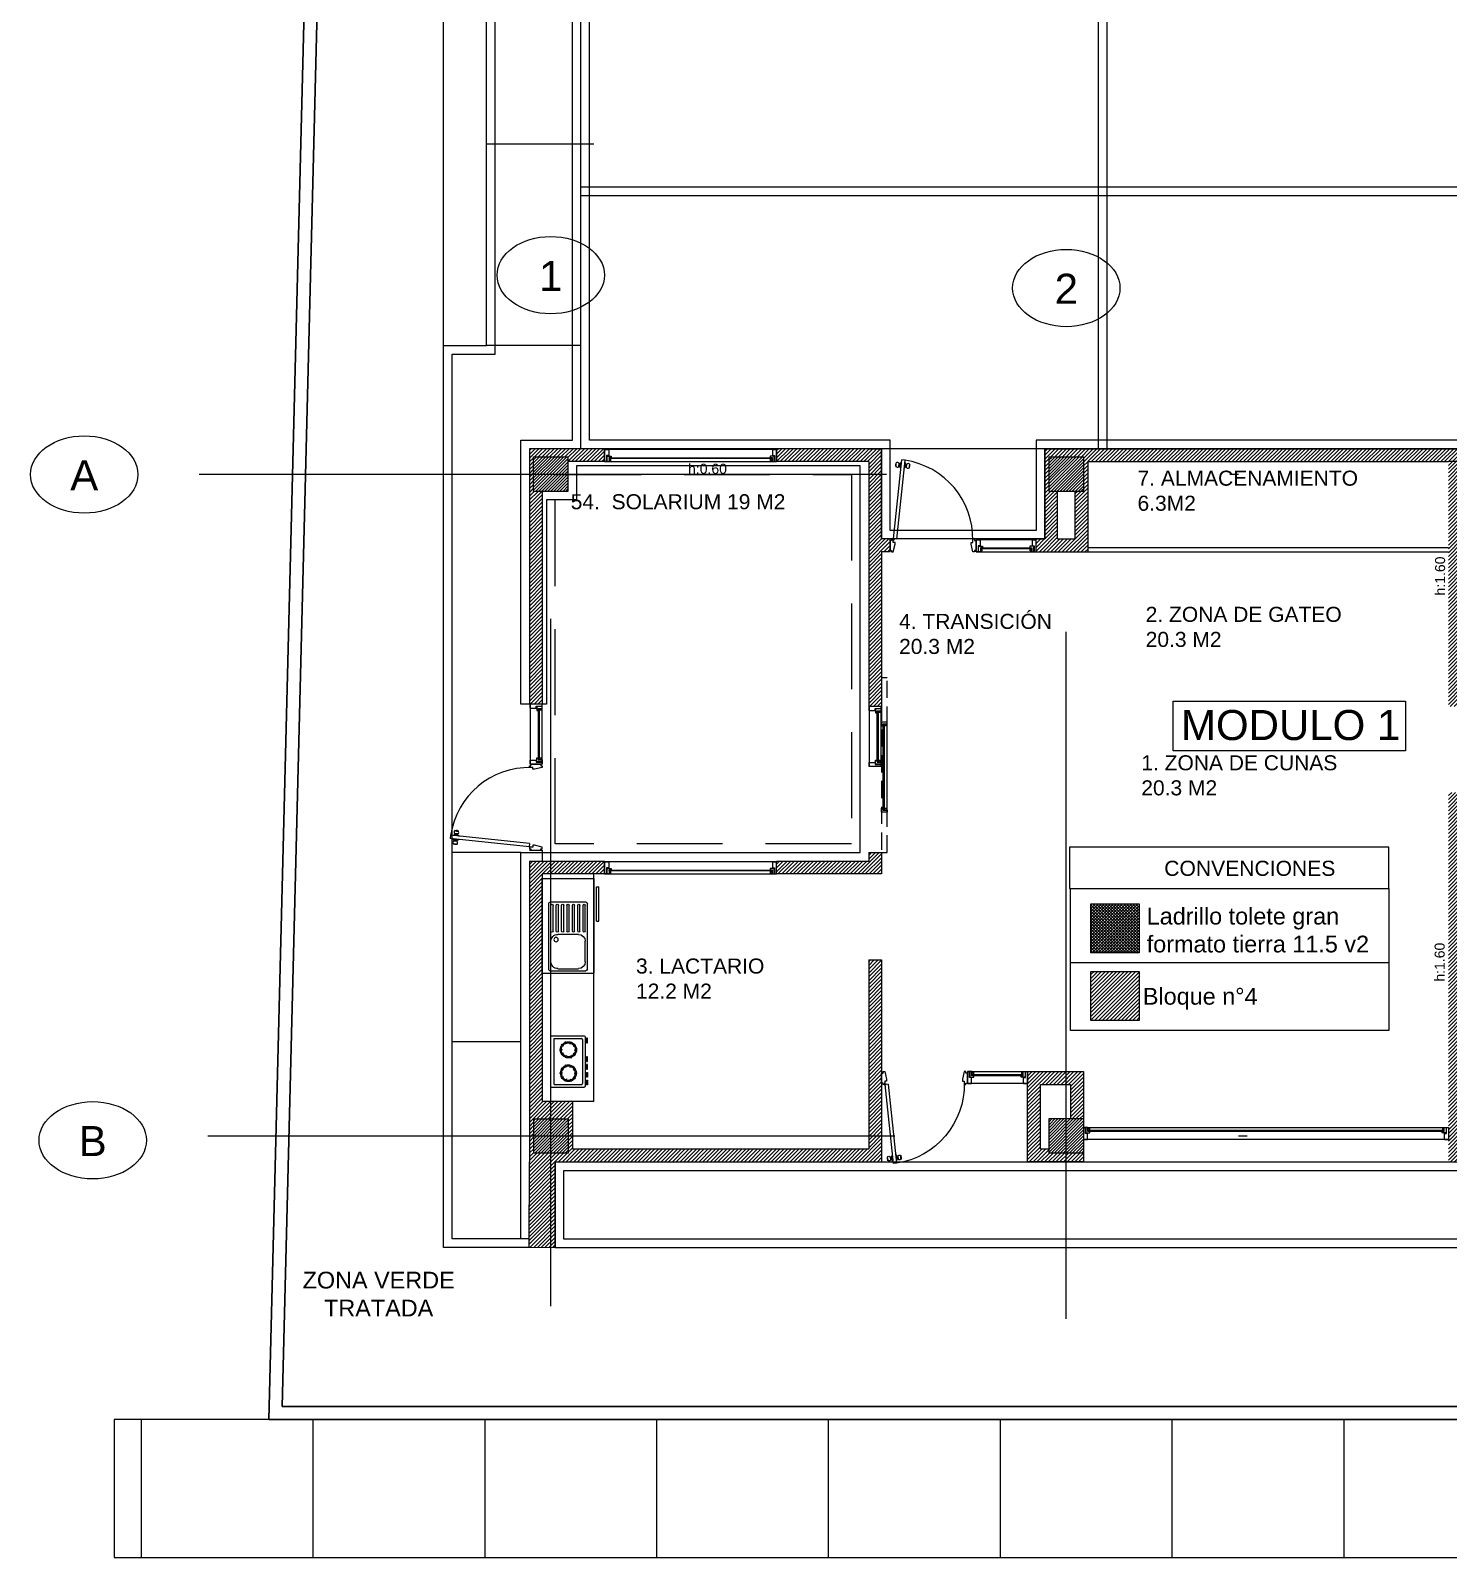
# Model space of a CAD drawing. Extents: x 98839 to 99031, y 101876 to 101926.
# Drawn here: x 98840.7 to 98857.21, y 101880.15 to 101897.92 of the extents above; entities that cross this region are included whole.
import ezdxf
from ezdxf import colors
from ezdxf.entities.mleader import LeaderData, LeaderLine
from ezdxf.enums import TextEntityAlignment as Align
from ezdxf.math import Vec2, Vec3

# ---------------------------------------------------------------- set-up
doc = ezdxf.new("R2010")
doc.units = 0
doc.header["$LTSCALE"] = 8
doc.header["$MEASUREMENT"] = 0
doc.linetypes.add('DASHDOTX2', pattern=[2, 1, -0.5, 0, -0.5])
doc.linetypes.add('HIDDEN', pattern=[0.375, 0.25, -0.125])
doc.layers.get('0').update_dxf_attribs({"linetype": 'CONTINUOUS', "lineweight": 9})
for name, color, linetype, lineweight in [('5- 0.18 (muebles fijos)', 3, 'CONTINUOUS', 18), ('A-PROY', 6, 'HIDDEN', 18), ('A_ACHU-1', 253, 'CONTINUOUS', 0), ('A_CARP-MAD', 46, 'CONTINUOUS', 18), ('A_CARP-MET', 126, 'CONTINUOUS', 18), ('A_CLRA-YESO', 71, 'CONTINUOUS', 18), ('A_COLS', 1, 'CONTINUOUS', 20), ('A_EJES', 75, 'DASHDOTX2', 5), ('A_MUEB', 3, 'CONTINUOUS', 15), ('A_MUEB-ARCH', 64, 'CONTINUOUS', 15), ('A_MUEB-FIJO', 3, 'CONTINUOUS', 15), ('A_MURO', 7, 'CONTINUOUS', 20), ('A_MURO-ANTE', 7, 'CONTINUOUS', 30), ('A_PISO-ACHU', 251, 'CONTINUOUS', 0), ('A_PISO-GRAN', 250, 'CONTINUOUS', 0), ('A_PLAN-5', 100, 'CONTINUOUS', 20), ('A_PROY', 16, 'HIDDEN', 5), ('A_PUER', 134, 'CONTINUOUS', 18), ('A_TEXT', 154, 'CONTINUOUS', 0), ('A_TEXT-IDEN', 5, 'CONTINUOUS', 18), ('A_TEXT-NOTA', 53, 'CONTINUOUS', 20), ('A_TEXT-SIMB', 195, 'CONTINUOUS', 20), ('A_VENT', 124, 'CONTINUOUS', 18), ('MOBILIARIO', 3, 'CONTINUOUS', 15)]:
    doc.layers.add(name, color=color, linetype=linetype, lineweight=lineweight)
doc.styles.add('ARIAL', font='arial.ttf')
doc.styles.add('DIM', font='arial.ttf')
pattern_1 = [(45, (0, 0), (-0.022097086912, 0.022097086912), [])]
pattern_2 = [(45, (-164.107538, 0), (-0.0176776695297, 0.0176776695297), [])]

# ---------------------------------------------------------------- blocks, each defined once
blk = doc.blocks.new('EJE')
at = {"layer": 'A_TEXT-SIMB'}
blk.add_ellipse((0, 0), major_axis=(-0.625, 0), ratio=0.72, dxfattribs=at)
at = {"layer": 'A_TEXT-IDEN', "style": 'ARIAL'}
blk.add_attdef('EJE', text='', height=0.35, dxfattribs=at).set_placement((0, -0.184), align=Align.CENTER)
blk = doc.blocks.new('_Open30')
at = {"color": 0, "linetype": 'ByBlock', "lineweight": -2}
for p, q in [((-1, 0.268), (0, 0)), ((0, 0), (-1, -0.268)), ((0, 0), (-1, 0))]:
    blk.add_line(p, q, dxfattribs=at)
blk = doc.blocks.new('Frega1d')
at = {"layer": 'MOBILIARIO'}
for p, q in [((0, 0), (-1.1, 0)), ((-1.1, 0), (-1.1, -0.6)), ((0, 0), (0, -0.6)), ((-0.827, -0.095), (-0.827, -0.505)), ((-0.046, -0.075), (-0.807, -0.075)), ((-0.487, -0.1), (-0.788, -0.1)), ((-0.487, -0.125), (-0.788, -0.125)), ((-0.487, -0.163), (-0.788, -0.163)), ((-0.132, -0.1), (-0.37, -0.1)), ((-0.027, -0.095), (-0.027, -0.505)), ((-0.487, -0.188), (-0.788, -0.188)), ((-0.487, -0.225), (-0.788, -0.225)), ((-0.487, -0.25), (-0.788, -0.25)), ((-0.487, -0.288), (-0.788, -0.288)), ((-0.487, -0.313), (-0.788, -0.313)), ((-0.487, -0.35), (-0.788, -0.35)), ((-0.452, -0.18), (-0.452, -0.42)), ((-0.05, -0.18), (-0.05, -0.42)), ((-0.046, -0.525), (-0.807, -0.525)), ((-0.487, -0.375), (-0.788, -0.375)), ((-0.487, -0.413), (-0.788, -0.413)), ((-0.487, -0.438), (-0.788, -0.438)), ((-0.487, -0.475), (-0.788, -0.475)), ((-0.487, -0.5), (-0.788, -0.5)), ((-0.132, -0.5), (-0.37, -0.5)), ((-1.1, -0.6), (0, -0.6)), ((-0.602, -0.63), (-1.002, -0.63)), ((-1.002, -0.63), (-1.002, -0.66)), ((-0.602, -0.66), (-1.002, -0.66)), ((-0.602, -0.63), (-0.602, -0.66))]:
    blk.add_line(p, q, dxfattribs=at)
blk.add_circle((-0.39, -0.161), 0.025, dxfattribs=at)
for centre, radius, start, end in [((-0.807, -0.095), 0.02, 90, 180), ((-0.788, -0.113), 0.0125, 90.1066, 270), ((-0.788, -0.175), 0.0125, 90, 269.8934), ((-0.487, -0.113), 0.0125, 270, 89.8858), ((-0.487, -0.175), 0.0125, 270.1142, 90), ((-0.37, -0.18), 0.08, 90, 180), ((-0.132, -0.18), 0.08, 360, 90), ((-0.046, -0.095), 0.02, 360, 90), ((-0.788, -0.238), 0.0125, 90, 269.8934), ((-0.788, -0.3), 0.0125, 90, 269.8934), ((-0.788, -0.363), 0.0125, 90, 269.8934), ((-0.487, -0.238), 0.0125, 270.1142, 90), ((-0.487, -0.3), 0.0125, 270.1142, 90), ((-0.487, -0.363), 0.0125, 270.1142, 90), ((-0.807, -0.505), 0.02, 180, 270), ((-0.788, -0.425), 0.0125, 90, 269.8934), ((-0.788, -0.488), 0.0125, 90, 269.8934), ((-0.487, -0.425), 0.0125, 270.1142, 90), ((-0.487, -0.488), 0.0125, 270.1142, 90), ((-0.37, -0.42), 0.08, 180, 270), ((-0.132, -0.42), 0.08, 270, 360), ((-0.046, -0.505), 0.02, 270, 360)]:
    blk.add_arc(centre, radius, start, end, dxfattribs=at)
blk = doc.blocks.new('*U71')
at = {"layer": 'A_CARP-MAD'}
blk.add_lwpolyline([(0.14, -0.047), (0.07, -0.047), (0.07, -0.023), (0, -0.023), (0, 0), (0.14, 0)], dxfattribs=at)
for points in [[(0, -0.028), (0.065, -0.028), (0.065, -0.074), (0.048, -0.074), (0.048, -0.051), (0, -0.051)], [(0, -0.028), (0.065, -0.028), (0.065, -0.074), (0.048, -0.074), (0.048, -0.051), (0, -0.051)], [(0.033, -0.071), (0.033, -0.054), (0.01, -0.054), (0.01, -0.071)], [(0, -4.222), (0.065, -4.222), (0.065, -4.176), (0.048, -4.176), (0.048, -4.199), (0, -4.199)], [(0, -4.227), (0, -4.25), (0.14, -4.25), (0.14, -4.203), (0.07, -4.203), (0.07, -4.227)], [(0.033, -4.179), (0.033, -4.196), (0.01, -4.196), (0.01, -4.179)]]:
    blk.add_lwpolyline(points, close=True, dxfattribs=at)
at = {"layer": 'A_CARP-MET'}
blk.add_line((0.14, -0.047), (0.14, 0), dxfattribs=at)
blk.add_lwpolyline([(0.033, -0.071), (0.033, -0.054), (0.01, -0.054), (0.01, -0.071)], close=True, dxfattribs=at)
at = {"layer": 'A_VENT'}
for p, q in [((0, -4.25), (0, 0)), ((0.14, 0), (0.14, -4.25))]:
    blk.add_line(p, q, dxfattribs=at)
blk.add_lwpolyline([(0.036, -0.054), (0.036, -4.196), (0.045, -4.196), (0.045, -0.054)], close=True, dxfattribs=at)
blk = doc.blocks.new('puerta mad 1mt')
at = {"layer": '5- 0.18 (muebles fijos)'}
blk.add_line((0.155, 0.99), (0.155, 0.99), dxfattribs=at)
at = {"layer": 'A_ACHU-1'}
for p, q in [((0.048, 0.934), (0.049, 0.946)), ((0.048, 0.934), (0.051, 0.934)), ((0.049, 0.946), (0.052, 0.945)), ((0.049, 0.92), (0.051, 0.934)), ((0.051, 0.934), (0.054, 0.96)), ((0.084, 0.916), (0.088, 0.956)), ((0.095, 0.92), (0.085, 0.921)), ((0.098, 0.95), (0.088, 0.951)), ((0.094, 0.918), (0.098, 0.952)), ((0.097, 0.917), (0.094, 0.918)), ((0.105, 0.899), (0.097, 0.917)), ((0.101, 0.952), (0.098, 0.952)), ((0.112, 0.969), (0.101, 0.952)), ((0.105, 0.899), (0.112, 0.969)), ((0.108, 0.899), (0.105, 0.899)), ((0.115, 0.968), (0.112, 0.969)), ((0.115, 0.968), (0.112, 0.969)), ((0.145, 0.895), (0.148, 0.894)), ((0.148, 0.894), (0.156, 0.964)), ((0.148, 0.894), (0.159, 0.911)), ((0.153, 0.964), (0.156, 0.964)), ((0.153, 0.964), (0.156, 0.964)), ((0.156, 0.964), (0.163, 0.946)), ((0.159, 0.911), (0.162, 0.91)), ((0.162, 0.91), (0.166, 0.945)), ((0.162, 0.913), (0.172, 0.912)), ((0.163, 0.946), (0.166, 0.945)), ((0.165, 0.943), (0.175, 0.942)), ((0.172, 0.907), (0.176, 0.947)), ((0.207, 0.903), (0.208, 0.918)), ((0.208, 0.918), (0.211, 0.943)), ((0.211, 0.917), (0.208, 0.918)), ((0.212, 0.929), (0.209, 0.929)), ((0.211, 0.917), (0.212, 0.929)), ((0.021, 0.057), (0.02, 0.057)), ((0.021, 0.074), (0.022, 0.078)), ((0.021, 0.074), (0.021, 0.057)), ((0.022, 0.076), (0.031, 0.076)), ((0.022, 0.075), (0.038, 0.074)), ((0.038, 0.075), (0.038, 0.074))]:
    blk.add_line(p, q, dxfattribs=at)
blk.add_circle((0.022, 0.075), 0.00188, dxfattribs=at)
for centre, radius, start, end in [((-0.04, 0.949), 0.0943, 341.7975, 6.2754), ((0.069, 0.935), 0.0242, 217.6393, 310.4336), ((0.069, 0.941), 0.0242, 37.6393, 130.4336), ((0.191, 0.922), 0.0242, 217.6393, 310.4336), ((0.192, 0.928), 0.0242, 37.6393, 130.4336), ((0.3, 0.914), 0.0943, 161.7975, 186.2754), ((0.022, 0.075), 0.000938, 85, 265), ((0.022, 0.075), 0.000937, 265, 85)]:
    blk.add_arc(centre, radius, start, end, dxfattribs=at)
at = {"layer": 'A_CARP-MAD'}
for points in [[(-0.017, -0.058), (0, -0.058), (0, -0.075), (0.02, -0.075), (0.04, 0.015), (0.04, 0.035), (0.02, 0.035), (0.02, 0.075), (0, 0.075), (0, 0.058), (-0.017, 0.058)], [(0.983, -0.058), (0.966, -0.058), (0.966, -0.075), (0.946, -0.075), (0.926, 0.015), (0.926, 0.035), (0.946, 0.035), (0.946, 0.075), (0.966, 0.075), (0.966, 0.058), (0.983, 0.058)]]:
    blk.add_lwpolyline(points, close=True, dxfattribs=at)
at = {"layer": 'A_PROY'}
blk.add_arc((0.016, 0.073), 0.93, 358.9025, 81.3874, dxfattribs=at)
at = {"layer": 'A_PUER'}
for p, q in [((0.022, 0.076), (0.118, 0.996)), ((0.059, 0.073), (0.156, 0.992)), ((0.156, 0.992), (0.118, 0.996)), ((0.059, 0.073), (0.022, 0.076))]:
    blk.add_line(p, q, dxfattribs=at)
blk = doc.blocks.new('*U469')
at = {"layer": 'A_CARP-MAD'}
blk.add_lwpolyline([(0.14, -0.047), (0.07, -0.047), (0.07, -0.023), (0, -0.023), (0, 0), (0.14, 0)], dxfattribs=at)
for points in [[(0, -0.028), (0.065, -0.028), (0.065, -0.074), (0.048, -0.074), (0.048, -0.051), (0, -0.051)], [(0, -0.028), (0.065, -0.028), (0.065, -0.074), (0.048, -0.074), (0.048, -0.051), (0, -0.051)], [(0.033, -0.071), (0.033, -0.054), (0.01, -0.054), (0.01, -0.071)], [(0, -0.672), (0.065, -0.672), (0.065, -0.626), (0.048, -0.626), (0.048, -0.649), (0, -0.649)], [(0, -0.677), (0, -0.7), (0.14, -0.7), (0.14, -0.653), (0.07, -0.653), (0.07, -0.677)], [(0.033, -0.629), (0.033, -0.646), (0.01, -0.646), (0.01, -0.629)]]:
    blk.add_lwpolyline(points, close=True, dxfattribs=at)
at = {"layer": 'A_CARP-MET'}
blk.add_line((0.14, -0.047), (0.14, 0), dxfattribs=at)
blk.add_lwpolyline([(0.033, -0.071), (0.033, -0.054), (0.01, -0.054), (0.01, -0.071)], close=True, dxfattribs=at)
at = {"layer": 'A_VENT'}
for p, q in [((0, -0.7), (0, 0)), ((0.14, 0), (0.14, -0.7))]:
    blk.add_line(p, q, dxfattribs=at)
blk.add_lwpolyline([(0.036, -0.054), (0.036, -0.646), (0.045, -0.646), (0.045, -0.054)], close=True, dxfattribs=at)
blk = doc.blocks.new('estufa p')
at = {"layer": 'MOBILIARIO'}
for p, q in [((-211.147, -151.692), (-211.147, -151.365)), ((-210.656, -151.356), (-211.137, -151.356)), ((-211.122, -151.335), (-211.122, -151.345)), ((-211.078, -151.335), (-211.122, -151.335)), ((-211.122, -151.345), (-211.078, -151.345)), ((-211.078, -151.345), (-211.078, -151.335)), ((-211.002, -151.335), (-211.047, -151.335)), ((-211.047, -151.335), (-211.047, -151.345)), ((-211.047, -151.345), (-211.002, -151.345)), ((-211.002, -151.345), (-211.002, -151.335)), ((-210.971, -151.345), (-210.971, -151.335)), ((-210.971, -151.335), (-210.927, -151.335)), ((-210.927, -151.345), (-210.971, -151.345)), ((-210.927, -151.335), (-210.927, -151.345)), ((-210.896, -151.335), (-210.852, -151.335)), ((-210.896, -151.345), (-210.896, -151.335)), ((-210.852, -151.345), (-210.896, -151.345)), ((-210.852, -151.335), (-210.852, -151.345)), ((-210.716, -151.345), (-210.716, -151.335)), ((-210.716, -151.335), (-210.671, -151.335)), ((-210.671, -151.345), (-210.716, -151.345)), ((-210.671, -151.335), (-210.671, -151.345)), ((-210.647, -151.692), (-210.647, -151.365)), ((-211.119, -151.656), (-211.119, -151.392)), ((-210.684, -151.383), (-211.11, -151.383)), ((-211.065, -151.502), (-211.092, -151.493)), ((-211.044, -151.473), (-211.061, -151.45)), ((-211.01, -151.462), (-211.01, -151.434)), ((-210.976, -151.473), (-210.96, -151.45)), ((-210.955, -151.502), (-210.929, -151.493)), ((-210.838, -151.502), (-210.865, -151.493)), ((-210.817, -151.473), (-210.833, -151.45)), ((-210.783, -151.462), (-210.783, -151.434)), ((-210.749, -151.473), (-210.732, -151.45)), ((-210.728, -151.502), (-210.701, -151.493)), ((-210.674, -151.656), (-210.674, -151.392)), ((-211.119, -151.656), (-210.674, -151.656)), ((-211.065, -151.537), (-211.092, -151.546)), ((-211.044, -151.566), (-211.061, -151.589)), ((-211.01, -151.577), (-211.01, -151.605)), ((-210.976, -151.566), (-210.96, -151.589)), ((-210.955, -151.537), (-210.929, -151.546)), ((-210.838, -151.537), (-210.865, -151.546)), ((-210.817, -151.566), (-210.833, -151.589)), ((-210.783, -151.577), (-210.783, -151.605)), ((-210.749, -151.566), (-210.732, -151.589)), ((-210.728, -151.537), (-210.701, -151.546)), ((-210.647, -151.692), (-211.147, -151.692))]:
    blk.add_line(p, q, dxfattribs=at)
for centre, major_axis, start_param, end_param in [((-211.137, -151.365), (0.00653, -0.00653), 2.356194, 3.926991), ((-210.656, -151.365), (-0.00653, 0.00653), 3.926991, 5.497787)]:
    blk.add_ellipse(centre, major_axis=major_axis, ratio=1, start_param=start_param, end_param=end_param, dxfattribs=at)
at = {"layer": 'MOBILIARIO', "extrusion": (-1.72492e-101, -2.44956e-101, -1)}
for centre, major_axis, start_param, end_param in [((-211.11, -151.392), (0.00653, -0.00653), 2.356194, 3.926991), ((-210.684, -151.392), (-0.00653, 0.00653), 0.785398, 2.356194)]:
    blk.add_ellipse(centre, major_axis=major_axis, ratio=1, start_param=start_param, end_param=end_param, dxfattribs=at)
at = {"layer": 'MOBILIARIO'}
for major_axis in [(0.0556, -0.0556), (0.0477, 0.0477)]:
    blk.add_ellipse((-211.01, -151.519), major_axis=major_axis, ratio=1, dxfattribs=at)
at = {"layer": 'MOBILIARIO', "extrusion": (-1.72492e-101, -2.44956e-101, -1)}
for major_axis in [(0.0556, -0.0556), (0.0477, -0.0477)]:
    blk.add_ellipse((-210.783, -151.519), major_axis=major_axis, ratio=1, dxfattribs=at)
blk = doc.blocks.new('Ventana 2.00 X 2.00')
at = {"layer": 'A_CARP-MAD'}
for points in [[(-1.977, 0), (-2, 0), (-2, -0.14), (-1.953, -0.14), (-1.953, -0.07), (-1.977, -0.07)], [(-1.972, 0), (-1.972, -0.065), (-1.926, -0.065), (-1.926, -0.048), (-1.949, -0.048), (-1.949, 0)], [(-0.028, 0), (-0.028, -0.065), (-0.074, -0.065), (-0.074, -0.048), (-0.051, -0.048), (-0.051, 0)], [(-0.028, 0), (-0.028, -0.065), (-0.074, -0.065), (-0.074, -0.048), (-0.051, -0.048), (-0.051, 0)], [(-1.929, -0.033), (-1.946, -0.033), (-1.946, -0.01), (-1.929, -0.01)], [(-0.071, -0.033), (-0.054, -0.033), (-0.054, -0.01), (-0.071, -0.01)]]:
    blk.add_lwpolyline(points, close=True, dxfattribs=at)
blk.add_lwpolyline([(-0.047, -0.14), (-0.047, -0.07), (-0.023, -0.07), (-0.023, 0), (0, 0), (0, -0.14)], dxfattribs=at)
at = {"layer": 'A_CARP-MET'}
blk.add_line((-0.047, -0.14), (0, -0.14), dxfattribs=at)
blk.add_lwpolyline([(-0.071, -0.033), (-0.054, -0.033), (-0.054, -0.01), (-0.071, -0.01)], close=True, dxfattribs=at)
at = {"layer": 'A_VENT'}
for p, q in [((-2, 0), (-0.051, 0)), ((0, -0.14), (-2, -0.14))]:
    blk.add_line(p, q, dxfattribs=at)
blk.add_lwpolyline([(-0.054, -0.036), (-1.946, -0.036), (-1.946, -0.045), (-0.054, -0.045)], close=True, dxfattribs=at)
blk = doc.blocks.new('A$C16BE3709')
at = {"layer": 'A-PROY', "color": 8, "linetype": 'HIDDEN', "ltscale": 0.1}
blk.add_lwpolyline([(0, 2.033), (-0.065, 2.033), (-0.065, 0), (0, 0)], close=True, dxfattribs=at)
at = {"layer": 'A_CARP-MAD'}
for points in [[(0, 1.519), (-0.065, 1.519), (-0.065, 1.473), (-0.048, 1.473), (-0.048, 1.496), (0, 1.496)], [(-0.033, 1.476), (-0.033, 1.493), (-0.01, 1.493), (-0.01, 1.476)], [(0, 0.468), (-0.065, 0.468), (-0.065, 0.515), (-0.048, 0.515), (-0.048, 0.491), (0, 0.491)], [(-0.033, 0.511), (-0.033, 0.494), (-0.01, 0.494), (-0.01, 0.511)]]:
    blk.add_lwpolyline(points, close=True, dxfattribs=at)
at = {"layer": 'A_VENT'}
for p, q in [((-0.045, 0.494), (-0.045, 1.493)), ((-0.036, 1.493), (-0.045, 1.493)), ((-0.036, 1.493), (-0.036, 0.494)), ((-0.036, 0.494), (-0.045, 0.494))]:
    blk.add_line(p, q, dxfattribs=at)
blk.add_lwpolyline([(0, 0.491), (0, 1.519)], dxfattribs=at)
blk = doc.blocks.new('A$C22E90412')
blk.add_wipeout([(-5.872, 0.223), (-2.158, 0.223), (-2.158, -1.908), (-5.864, -1.908)]).dxf.layer = 'A_MURO'
at = {"layer": 'A_CLRA-YESO', "true_color": 0xd10000}
h = blk.add_hatch(dxfattribs=at)
h.set_pattern_fill('ANSI37', color=12, scale=0.2)
h.set_pattern_definition([(45, (-6.864413, -0.17799), (-0.01767767, 0.01767767), []), (135, (-6.864413, -0.17799), (-0.01767767, -0.01767767), [])])
h.paths.add_polyline_path([(-5.624, -0.437), (-5.064, -0.437), (-5.064, -1.005), (-5.624, -1.005)])
at = {"layer": 'A_CLRA-YESO', "true_color": 0x57ad00}
h = blk.add_hatch(dxfattribs=at)
h.set_pattern_fill('ANSI31', color=74, scale=0.25)
h.set_pattern_definition([(45, (-99756.836216, -101720.116764), (-0.022097086912, 0.022097086912), [])])
h.paths.add_polyline_path([(-5.624, -1.224), (-5.064, -1.224), (-5.064, -1.792), (-5.624, -1.792)])
at = {"layer": 'A_CLRA-YESO', "color": 12, "true_color": 0xd10000}
blk.add_lwpolyline([(-5.624, -0.437), (-5.064, -0.437), (-5.064, -1.005), (-5.624, -1.005)], close=True, dxfattribs=at)
at = {"layer": 'A_CLRA-YESO', "color": 74, "true_color": 0x57ad00}
blk.add_lwpolyline([(-5.624, -1.224), (-5.064, -1.224), (-5.064, -1.792), (-5.624, -1.792)], close=True, dxfattribs=at)
at = {"layer": 'A_PLAN-5'}
for points in [[(-5.872, -0.255), (-2.158, -0.255), (-2.158, 0.223), (-5.872, 0.223)], [(-5.864, -0.255), (-2.158, -0.255), (-2.158, -1.908), (-5.864, -1.908)]]:
    blk.add_lwpolyline(points, close=True, dxfattribs=at)
blk.add_lwpolyline([(-5.864, -1.117), (-2.158, -1.117)], dxfattribs=at)
at = {"layer": 'A_TEXT', "insert": (-4.771, 0.066), "char_height": 0.1758, "width": 2.60057, "attachment_point": 1, "style": 'DIM'}
blk.add_mtext('CONVENCIONES', dxfattribs=at)
at = {"layer": 'A_TEXT-NOTA'}
ml = blk.add_multileader_mtext('Standard', dxfattribs=at)
ml.set_content('{\\fArial|b0|i0|c0|p32;Ladrillo tolete gran formato tierra 11.5 v2}', color=256, style='ARIAL')
ml.set_leader_properties(color=256, linetype='ByLayer', lineweight=-1)
ml.set_arrow_properties(name='OPEN30')
ml.build(insert=Vec2(0, 0))
ml.multileader.update_dxf_attribs({"leader_type": 0, "dogleg_length": 0.78, "arrow_head_size": 0.195})
ctx = ml.context
ctx.base_point, ctx.char_height, ctx.arrow_head_size, ctx.landing_gap_size, ctx.plane_origin = Vec3(-5.065, -0.58), 0.195, 0.195, 0.09, Vec3(-7.057, -3.272)
notes = []
notes.append((ctx, [(0, (1, 1, 0), (-5.4, -0.58), (1, 0), 0.335, [(0, [(-5.648, -1.101)], 0, [])])]))
ctx.mtext.insert, ctx.mtext.width, ctx.mtext.flow_direction = Vec3(-4.975, -0.481), 2.71471, 5
ml = blk.add_multileader_mtext('Standard', dxfattribs=at)
ml.set_content('{\\fArial|b0|i0|c0|p32;Bloque n°4}', color=256, style='ARIAL')
ml.set_leader_properties(color=256, linetype='ByLayer', lineweight=-1)
ml.set_arrow_properties(name='OPEN30')
ml.build(insert=Vec2(0, 0))
ml.multileader.update_dxf_attribs({"leader_type": 0, "dogleg_length": 0.78, "arrow_head_size": 0.195})
ctx = ml.context
ctx.base_point, ctx.char_height, ctx.arrow_head_size, ctx.landing_gap_size, ctx.plane_origin = Vec3(-5.077, -1.539), 0.195, 0.195, 0.09, Vec3(-7.055, -4.23)
ctx.text_align_type = 2
notes.append((ctx, [(0, (1, 1, 0), (-10.118, -1.539), (1, 0), 5.041, [(0, [(-10.458, -2.059)], 0, [])])]))
ctx.mtext.insert, ctx.mtext.width, ctx.mtext.alignment, ctx.mtext.flow_direction = Vec3(-3.684, -1.414), 3.45002, 3, 5
for ctx, leaders in notes:
    for number, flags, end, landing, length, lines in leaders:
        leader = LeaderData()
        leader.index, (leader.has_last_leader_line, leader.has_dogleg_vector, leader.attachment_direction) = number, flags
        leader.last_leader_point, leader.dogleg_vector, leader.dogleg_length = Vec3(end), Vec3(landing), length
        for number, points, colour, breaks in lines:
            line = LeaderLine()
            line.index, line.vertices, line.color, line.breaks = number, Vec3.list(points), colors.encode_raw_color(colour), breaks
            leader.lines.append(line)
        ctx.leaders.append(leader)

msp = doc.modelspace()

# ---------------------------------------------------------------- hatches: boundary and pattern name
at = {"layer": 'A_CLRA-YESO', "true_color": 0x57ad00}
h = msp.add_hatch(dxfattribs=at)
h.set_pattern_fill('ANSI31', color=74, scale=0.25)
h.set_pattern_definition(pattern_1)
h.paths.add_polyline_path([(98850.608, 101891.855), (98850.708, 101891.855), (98850.708, 101892.005), (98850.608, 101892.005), (98850.608, 101892.005), (98850.608, 101893.055), (98849.384, 101893.055), (98849.384, 101892.905), (98850.458, 101892.905), (98850.458, 101890.055), (98850.608, 101890.055)])
h.paths.add_polyline_path([(98847.384, 101893.055), (98847.108, 101893.055), (98846.508, 101893.055), (98846.508, 101890.082), (98846.658, 101890.082), (98846.658, 101892.559), (98846.557, 101892.559), (98846.557, 101892.959), (98846.957, 101892.959), (98846.957, 101892.905), (98847.384, 101892.905)])
h = msp.add_hatch(dxfattribs=at)
h.set_pattern_fill('ANSI31', color=74, scale=0.25)
h.set_pattern_definition(pattern_1)
h.paths.add_polyline_path([(98859.158, 101885.258), (98859.558, 101885.258), (98859.557, 101884.858), (98859.157, 101884.858)], flags=16)
h.paths.add_polyline_path([(98859.157, 101892.558), (98859.158, 101892.958), (98859.558, 101892.957), (98859.557, 101892.557)], flags=16)
h.paths.add_polyline_path([(98852.858, 101892.005), (98852.658, 101892.005), (98852.658, 101892.559), (98852.558, 101892.559), (98852.558, 101892.955), (98852.958, 101892.955), (98852.958, 101892.559), (98852.858, 101892.559)], flags=16)
h.paths.add_polyline_path([(98857.759, 101892.905), (98857.759, 101893.055), (98852.508, 101893.055), (98852.508, 101892.005), (98852.408, 101892.005), (98852.408, 101891.855), (98853.008, 101891.855), (98853.008, 101892.905), (98857.208, 101892.905), (98857.208, 101890.055), (98857.358, 101890.055), (98857.358, 101892.905)])
h.paths.add_polyline_path([(98858.208, 101884.755), (98858.208, 101884.905), (98857.358, 101884.905), (98857.358, 101889.055), (98857.208, 101889.055), (98857.208, 101884.755)])
h.paths.add_polyline_path([(98861.809, 101884.905), (98861.809, 101884.755), (98865.358, 101884.755), (98865.358, 101884.905), (98864.957, 101884.905), (98864.058, 101884.905), (98864.058, 101888.005), (98863.908, 101888.005), (98863.908, 101887.805), (98863.108, 101887.805), (98863.108, 101887.655), (98863.908, 101887.655), (98863.908, 101884.905), (98862.108, 101884.905), (98862.108, 101887.655), (98862.208, 101887.655), (98862.208, 101887.805), (98862.108, 101887.805), (98862.108, 101887.98), (98861.958, 101887.98), (98861.958, 101884.905)])
h.paths.add_polyline_path([(98862.108, 101892.105), (98861.958, 101892.105), (98861.958, 101891.757), (98862.108, 101891.757)], flags=17)
h.paths.add_polyline_path([(98862.093, 101892.905), (98862.093, 101893.055), (98858.759, 101893.055), (98858.759, 101892.905), (98859.108, 101892.905), (98859.108, 101892.355), (98859.458, 101892.355), (98859.458, 101889.055), (98858.358, 101889.055), (98858.358, 101888.905), (98859.458, 101888.905), (98859.458, 101885.455), (98859.108, 101885.455), (98859.108, 101884.905), (98858.708, 101884.905), (98858.708, 101884.755), (98859.809, 101884.755), (98859.809, 101884.905), (98859.608, 101884.905), (98859.608, 101889.005), (98861.958, 101889.005), (98861.958, 101888.88), (98862.108, 101888.88), (98862.108, 101889.255), (98861.958, 101889.255), (98861.958, 101889.155), (98859.608, 101889.155), (98859.608, 101890.955), (98861.958, 101890.955), (98861.953, 101891.557), (98862.103, 101891.557), (98862.108, 101890.604), (98861.958, 101890.604), (98861.958, 101891.105), (98859.608, 101891.105), (98859.608, 101892.905)])
h = msp.add_hatch(dxfattribs=at)
h.set_pattern_fill('ANSI31', color=74, scale=0.25)
h.set_pattern_definition(pattern_1)
h.paths.add_polyline_path([(98846.957, 101885.255), (98846.958, 101884.856), (98846.558, 101884.855), (98846.557, 101885.254)], flags=16)
h.paths.add_polyline_path([(98849.384, 101888.255), (98849.384, 101888.105), (98850.608, 101888.105), (98850.608, 101888.355), (98850.458, 101888.355), (98850.458, 101888.255)])
h.paths.add_polyline_path([(98847.384, 101888.105), (98847.384, 101888.255), (98846.508, 101888.255), (98846.508, 101884.755), (98846.508, 101884.755), (98846.507, 101883.759), (98846.807, 101883.755), (98846.808, 101884.755), (98850.608, 101884.755), (98850.608, 101887.105), (98850.458, 101887.105), (98850.458, 101884.905), (98847.008, 101884.905), (98847.008, 101885.455), (98846.658, 101885.455), (98846.658, 101888.105)])
h = msp.add_hatch(dxfattribs=at)
h.set_pattern_fill('ANSI31', color=74, scale=0.25)
h.set_pattern_definition(pattern_1)
h.paths.add_polyline_path([(98852.958, 101885.805), (98852.308, 101885.805), (98852.308, 101884.755), (98852.958, 101884.755), (98852.958, 101884.857), (98852.558, 101884.857), (98852.558, 101884.905), (98852.458, 101884.905), (98852.458, 101885.655), (98852.808, 101885.655), (98852.808, 101885.257), (98852.958, 101885.257)])
at = {"layer": 'A_PISO-ACHU'}
h = msp.add_hatch(dxfattribs=at)
h.set_pattern_fill('ANSI31', color=256, scale=0.2)
h.set_pattern_definition([(45, (-170.107883, 0), (-0.0176776695297, 0.0176776695297), [])])
h.paths.add_polyline_path([(98846.557, 101892.559), (98846.558, 101892.955), (98846.958, 101892.955), (98846.957, 101892.559)])
h = msp.add_hatch(dxfattribs=at)
h.set_pattern_fill('ANSI31', color=256, scale=0.2)
h.set_pattern_definition(pattern_2)
h.paths.add_polyline_path([(98852.557, 101892.559), (98852.558, 101892.955), (98852.958, 101892.955), (98852.957, 101892.559)])
h = msp.add_hatch(dxfattribs=at)
h.set_pattern_fill('ANSI31', color=256, scale=0.2)
h.set_pattern_definition(pattern_2)
h.paths.add_polyline_path([(98846.558, 101884.855), (98846.558, 101885.254), (98846.958, 101885.254), (98846.958, 101884.855)])
h = msp.add_hatch(dxfattribs=at)
h.set_pattern_fill('ANSI31', color=256, scale=0.2)
h.set_pattern_definition(pattern_2)
h.paths.add_polyline_path([(98852.558, 101884.856), (98852.558, 101885.257), (98852.958, 101885.257), (98852.958, 101884.855)])

# ---------------------------------------------------------------- linework, layer by layer
at = {"layer": 'A_COLS'}
for points in [[(98846.557, 101892.559), (98846.557, 101892.959), (98846.957, 101892.959), (98846.957, 101892.559)], [(98852.558, 101892.559), (98852.558, 101892.959), (98852.958, 101892.959), (98852.958, 101892.559)], [(98846.558, 101884.855), (98846.558, 101885.255), (98846.958, 101885.255), (98846.958, 101884.855)], [(98852.558, 101884.857), (98852.558, 101885.257), (98852.958, 101885.257), (98852.958, 101884.857)]]:
    msp.add_lwpolyline(points, close=True, dxfattribs=at)
at = {"layer": 'A_EJES'}
for p, q in [((98846.757, 101883.076), (98846.757, 101894.626)), ((98852.759, 101882.925), (98852.759, 101894.476)), ((98866.764, 101892.755), (98841.95, 101892.755)), ((98866.864, 101885.055), (98842.049, 101885.055))]:
    msp.add_line(p, q, dxfattribs=at)
at = {"layer": 'A_MUEB'}
for q in [(98847.258, 101888.105), (98846.658, 101885.455)]:
    msp.add_line((98847.258, 101885.455), q, dxfattribs=at)
at = {"layer": 'A_MUEB-ARCH'}
for p, q in [((98853.008, 101891.905), (98857.208, 101891.905)), ((98853.008, 101891.855), (98857.208, 101891.855))]:
    msp.add_line(p, q, dxfattribs=at)
at = {"layer": 'A_MURO'}
for p, q in [((98846.508, 101893.055), (98846.508, 101890.082)), ((98847.384, 101893.055), (98846.508, 101893.055)), ((98847.384, 101893.055), (98847.384, 101892.905)), ((98850.608, 101893.055), (98849.384, 101893.055)), ((98849.384, 101893.055), (98849.384, 101892.905)), ((98850.458, 101893.055), (98850.458, 101893.055)), ((98850.458, 101893.055), (98850.608, 101893.055)), ((98850.608, 101893.055), (98850.608, 101892.005)), ((98852.508, 101892.005), (98852.508, 101893.055)), ((98847.384, 101892.905), (98846.957, 101892.905)), ((98850.458, 101892.905), (98849.384, 101892.905)), ((98850.458, 101892.905), (98850.458, 101890.055)), ((98853.008, 101892.905), (98857.208, 101892.905)), ((98853.008, 101892.905), (98853.008, 101891.855)), ((98846.658, 101892.559), (98846.658, 101890.082)), ((98852.658, 101892.005), (98852.658, 101892.559)), ((98852.858, 101892.559), (98852.858, 101892.005)), ((98850.708, 101892.005), (98850.608, 101892.005)), ((98850.708, 101891.855), (98850.708, 101892.005)), ((98852.408, 101891.855), (98852.408, 101892.005)), ((98852.408, 101892.005), (98852.508, 101892.005)), ((98852.658, 101892.005), (98852.858, 101892.005)), ((98850.708, 101891.855), (98850.608, 101891.855)), ((98850.608, 101891.855), (98850.608, 101890.055)), ((98852.408, 101891.855), (98853.008, 101891.855)), ((98846.658, 101890.082), (98846.508, 101890.082)), ((98850.608, 101890.055), (98850.458, 101890.055)), ((98846.508, 101888.382), (98846.658, 101888.382)), ((98846.658, 101888.382), (98846.658, 101888.255)), ((98846.508, 101888.255), (98846.508, 101884.755)), ((98850.458, 101888.355), (98850.458, 101888.255)), ((98850.458, 101888.355), (98850.608, 101888.355)), ((98850.608, 101888.355), (98850.608, 101888.105)), ((98846.658, 101888.105), (98846.658, 101885.455)), ((98850.458, 101887.105), (98850.458, 101884.905)), ((98850.458, 101887.105), (98850.608, 101887.105)), ((98850.608, 101887.105), (98850.608, 101884.755)), ((98852.308, 101885.805), (98852.958, 101885.805)), ((98852.308, 101884.755), (98852.308, 101885.805)), ((98852.958, 101885.805), (98852.958, 101884.755)), ((98852.458, 101885.655), (98852.808, 101885.655)), ((98852.458, 101884.905), (98852.458, 101885.655)), ((98852.808, 101885.655), (98852.808, 101885.257)), ((98847.008, 101885.455), (98846.658, 101885.455)), ((98847.008, 101885.455), (98847.008, 101884.905)), ((98847.008, 101884.905), (98850.458, 101884.905)), ((98852.458, 101884.905), (98852.558, 101884.905)), ((98846.508, 101884.755), (98846.508, 101884.755)), ((98846.808, 101884.755), (98850.608, 101884.755)), ((98852.958, 101884.755), (98852.308, 101884.755))]:
    msp.add_line(p, q, dxfattribs=at)
for points in [[(98852.508, 101893.055), (98857.759, 101893.055), (98857.759, 101892.905), (98857.208, 101892.905)], [(98846.508, 101888.255), (98847.384, 101888.255), (98847.384, 101888.105), (98846.658, 101888.105)], [(98850.608, 101888.105), (98849.384, 101888.105), (98849.384, 101888.255), (98850.458, 101888.255)], [(98846.808, 101884.755), (98846.807, 101883.755), (98846.507, 101883.759), (98846.508, 101884.755)]]:
    msp.add_lwpolyline(points, dxfattribs=at)
at = {"layer": 'A_MURO-ANTE', "ltscale": 0.5}
for p, q in [((98844.117, 101907.299), (98843.474, 101881.755)), ((98844.264, 101907.149), (98843.628, 101881.905)), ((98843.628, 101881.905), (98866.708, 101881.905)), ((98843.474, 101881.755), (98866.858, 101881.755))]:
    msp.add_line(p, q, dxfattribs=at)
at = {"layer": 'A_PISO-GRAN'}
for p, q in [((98852.508, 101893.055), (98847.008, 101893.055)), ((98852.508, 101893.055), (98847.008, 101893.055)), ((98841.992, 101880.149), (98841.992, 101881.755)), ((98843.992, 101880.149), (98843.992, 101881.755)), ((98845.992, 101880.149), (98845.992, 101881.755)), ((98847.992, 101880.149), (98847.992, 101881.755)), ((98849.992, 101880.149), (98849.992, 101881.755)), ((98851.992, 101880.149), (98851.992, 101881.755)), ((98853.992, 101880.149), (98853.992, 101881.755)), ((98855.992, 101880.149), (98855.992, 101881.755))]:
    msp.add_line(p, q, dxfattribs=at)
for points in [[(98845.507, 101894.258), (98845.507, 101907.149)], [(98847.258, 101896.599), (98846.008, 101896.599)], [(98847.108, 101894.258), (98846.008, 101894.258)], [(98846.408, 101888.355), (98845.608, 101888.355)], [(98846.407, 101886.153), (98845.607, 101886.153)]]:
    msp.add_lwpolyline(points, dxfattribs=at)
at = {"layer": 'A_PISO-GRAN', "ltscale": 0.333}
for points in [[(98846.507, 101883.759), (98846.008, 101883.759), (98845.507, 101883.759), (98845.507, 101888.355), (98845.507, 101894.258), (98846.008, 101894.258), (98846.008, 101906.54)], [(98846.507, 101883.859), (98846.008, 101883.859), (98845.607, 101883.859), (98845.607, 101888.355), (98845.607, 101894.155), (98846.108, 101894.155), (98846.108, 101906.54)], [(98846.407, 101883.859), (98846.408, 101888.355), (98850.358, 101888.355), (98850.358, 101892.855), (98847.108, 101892.855), (98847.108, 101892.855), (98847.057, 101892.855), (98847.057, 101892.459), (98846.708, 101892.459), (98846.708, 101890.082), (98846.408, 101890.082), (98846.408, 101893.155), (98847.008, 101893.155), (98847.008, 101906.499)], [(98879.233, 101895.999), (98870.958, 101895.999), (98870.958, 101893.205), (98870.508, 101893.205), (98870.508, 101893.055), (98852.508, 101893.055), (98852.508, 101892.005), (98850.608, 101892.005), (98850.608, 101893.055), (98847.108, 101893.055), (98847.108, 101898.749)], [(98879.133, 101896.099), (98870.858, 101896.099), (98870.858, 101893.205), (98870.508, 101893.205), (98870.508, 101893.155), (98852.408, 101893.155), (98852.408, 101892.105), (98850.708, 101892.105), (98850.708, 101893.155), (98847.208, 101893.155), (98847.208, 101898.649)], [(98853.133, 101893.06), (98853.133, 101898.649)], [(98853.233, 101893.06), (98853.233, 101898.649)], [(98870.909, 101896.099), (98847.108, 101896.099)], [(98870.858, 101895.999), (98847.108, 101895.999)], [(98866.708, 101883.755), (98846.808, 101883.755)]]:
    msp.add_lwpolyline(points, dxfattribs=at)
for points in [[(98846.808, 101884.755), (98866.708, 101884.755), (98866.708, 101883.755), (98846.808, 101883.755)], [(98846.908, 101884.655), (98866.608, 101884.655), (98866.608, 101883.855), (98846.908, 101883.855)]]:
    msp.add_lwpolyline(points, close=True, dxfattribs=at)
at = {"layer": 'A_PISO-GRAN'}
msp.add_lwpolyline([(98866.858, 101881.755), (98841.673, 101881.755), (98841.673, 101880.149), (98870.058, 101880.149, 0.414214), (98871.058, 101881.149), (98871.058, 101881.755)], format="xyb", dxfattribs=at)
at = {"layer": 'A_PROY', "ltscale": 0.5}
msp.add_lwpolyline([(98846.808, 101892.755), (98850.258, 101892.755), (98850.258, 101888.455), (98846.808, 101888.455)], close=True, dxfattribs=at)
at = {"layer": 'A_TEXT'}
msp.add_lwpolyline([(98854.002, 101890.117), (98856.709, 101890.117), (98856.709, 101889.54), (98854.002, 101889.54)], close=True, dxfattribs=at)

# ---------------------------------------------------------------- block references
for p, values in [((98846.757, 101895.076), {'EJE': '1'}), ((98852.759, 101894.926), {'EJE': '2'}), ((98841.325, 101892.755), {'EJE': 'A'}), ((98841.424, 101885.005), {'EJE': 'B'})]:
    msp.add_blockref('EJE', p).add_auto_attribs(values)
msp.add_blockref('A$C16BE3709', (98850.673, 101888.355))
at = {"layer": 'A_MUEB-FIJO', "extrusion": (0, 0, -1), "zscale": -1, "rotation": 270.0000041222396}
msp.add_blockref('Frega1d', (-98846.658, 101886.952), dxfattribs=at)
at = {"layer": 'A_MUEB-FIJO', "extrusion": (-7.16198e-89, -8.42359e-100, -1), "xscale": 1.2, "yscale": 1.2, "zscale": 1.2, "rotation": 90.00000000000001}
msp.add_blockref('estufa p', (-99028.785, 102138.998), dxfattribs=at)
at = {"layer": 'A_PISO-GRAN', "xscale": -1, "rotation": 180}
for p in [(98849.384, 101892.905), (98849.384, 101888.105)]:
    msp.add_blockref('Ventana 2.00 X 2.00', p, dxfattribs=at)
at = {"layer": 'A_PUER'}
msp.add_blockref('puerta mad 1mt', (98850.725, 101891.93), dxfattribs=at)
at = {"layer": 'A_PUER', "rotation": 90}
msp.add_blockref('puerta mad 1mt', (98846.583, 101888.399), dxfattribs=at)
at = {"layer": 'A_PUER', "xscale": -1, "rotation": 180}
msp.add_blockref('puerta mad 1mt', (98850.625, 101885.73), dxfattribs=at)
at = {"layer": 'A_VENT', "xscale": -1, "rotation": 270}
msp.add_blockref('*U469', (98852.408, 101891.855), dxfattribs=at)
at = {"layer": 'A_VENT', "xscale": -1}
for p in [(98846.658, 101890.082), (98850.603, 101890.055)]:
    msp.add_blockref('*U469', p, dxfattribs=at)
at = {"layer": 'A_VENT', "rotation": 270}
for name, p in [('*U469', (98852.308, 101885.805)), ('*U71', (98857.208, 101885.155))]:
    msp.add_blockref(name, p, dxfattribs=at)

# ---------------------------------------------------------------- texts
at = {"layer": 'A_TEXT', "attachment_point": 1, "style": 'DIM'}
for s, insert, char_height, width in [('h:0.60', (98848.355, 101892.88), 0.1167, 2.74227), ('7. ALMACENAMIENTO\\P6.3M2', (98853.588, 101892.8), 0.175, 3.61759), ('54.  SOLARIUM 19 M2', (98846.989, 101892.526), 0.175, 3.61759), ('2. ZONA DE GATEO\\P20.3 M2', (98853.683, 101891.215), 0.175, 3.61759), ('4. TRANSICIÓN\\P20.3 M2', (98850.812, 101891.133), 0.175, 3.61759), ('MODULO 1', (98854.094, 101890.014), 0.35, 4.96429), ('1. ZONA DE CUNAS\\P20.3 M2', (98853.632, 101889.487), 0.175, 3.61759), ('3. LACTARIO\\P12.2 M2', (98847.749, 101887.121), 0.175, 3.61759)]:
    msp.add_mtext(s, dxfattribs=dict(at, insert=insert, char_height=char_height, width=width))
at = {"layer": 'A_TEXT', "char_height": 0.1167, "width": 2.74227, "attachment_point": 1, "rotation": 90, "style": 'DIM'}
for insert in [(98857.052, 101891.347), (98857.047, 101886.852)]:
    msp.add_mtext('h:1.60', dxfattribs=dict(at, insert=insert))

# ---------------------------------------------------------------- leaders
at = {"layer": 'A_TEXT'}
ml = msp.add_multileader_mtext('Standard', dxfattribs=at)
ml.set_content('{\\fArial|b0|i0|c0|p32;\\H0.51282x;Estacion Cambia\\PPañales ref koala\\PAC-KB 200 o sim.\\H1.95x;\\P  }', color=256, style='ARIAL')
ml.set_leader_properties(color=256, linetype='ByLayer', lineweight=-1)
ml.set_arrow_properties(name='OPEN30')
ml.build(insert=Vec2(0, 0))
ml.multileader.update_dxf_attribs({"leader_type": 0, "dogleg_length": 0.78, "arrow_head_size": 0.195})
ctx = ml.context
ctx.base_point, ctx.char_height, ctx.arrow_head_size, ctx.landing_gap_size, ctx.plane_origin = Vec3(98857.434, 101892.582), 0.195, 0.195, 0.09, Vec3(98855.468, 101889.891)
ctx.text_align_type = 1
notes = []
notes.append((ctx, [(0, (1, 1, 0), (98857.042, 101892.582), (1, 0), 0.391, [(0, [(98856.593, 101892.159)], 0, [])])]))
ctx.mtext.insert, ctx.mtext.width, ctx.mtext.alignment, ctx.mtext.flow_direction = Vec3(98858.073, 101892.68), 3.45002, 2, 5
at = {"layer": 'A_TEXT-NOTA'}
ml = msp.add_multileader_mtext('Standard', dxfattribs=at)
ml.set_content('{\\fArial|b0|i0|c0|p32;ZONA VERDE \\PTRATADA}', color=256, style='ARIAL')
ml.set_leader_properties(color=256, linetype='ByLayer', lineweight=-1)
ml.set_arrow_properties(name='OPEN30')
ml.build(insert=Vec2(0, 0))
ml.multileader.update_dxf_attribs({"leader_type": 0, "dogleg_length": 0.78, "arrow_head_size": 0.195})
ctx = ml.context
ctx.base_point, ctx.char_height, ctx.arrow_head_size, ctx.landing_gap_size, ctx.plane_origin = Vec3(98843.787, 101883.358), 0.195, 0.195, 0.09, Vec3(98841.794, 101880.666)
ctx.text_align_type = 1
notes.append((ctx, [(0, (1, 1, 0), (98841.822, 101883.358), (1, 0), 1.966, [(0, [(98840.997, 101882.505)], 0, [])])]))
ctx.mtext.insert, ctx.mtext.width, ctx.mtext.alignment, ctx.mtext.flow_direction = Vec3(98844.753, 101883.475), 3.45002, 2, 5
for ctx, leaders in notes:
    for number, flags, end, landing, length, lines in leaders:
        leader = LeaderData()
        leader.index, (leader.has_last_leader_line, leader.has_dogleg_vector, leader.attachment_direction) = number, flags
        leader.last_leader_point, leader.dogleg_vector, leader.dogleg_length = Vec3(end), Vec3(landing), length
        for number, points, colour, breaks in lines:
            line = LeaderLine()
            line.index, line.vertices, line.color, line.breaks = number, Vec3.list(points), colors.encode_raw_color(colour), breaks
            leader.lines.append(line)
        ctx.leaders.append(leader)

# ---------------------------------------------------------------- next in the draw order: block references
at = {"layer": 'A_PLAN-5'}
msp.add_blockref('A$C22E90412', (98858.67, 101888.193), dxfattribs=at)

doc.saveas('drawing.dxf')
